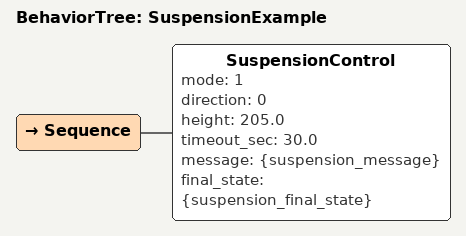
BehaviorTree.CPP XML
<?xml version="1.0"?>
<root BTCPP_format="4" main_tree_to_execute="SuspensionExample">
  <BehaviorTree ID="SuspensionExample">
    <Sequence>
      <SuspensionControl mode="1"
                         direction="0"
                         height="205.0"
                         timeout_sec="30.0"
                         message="{suspension_message}"
                         final_state="{suspension_final_state}"/>
    </Sequence>
  </BehaviorTree>
</root>
